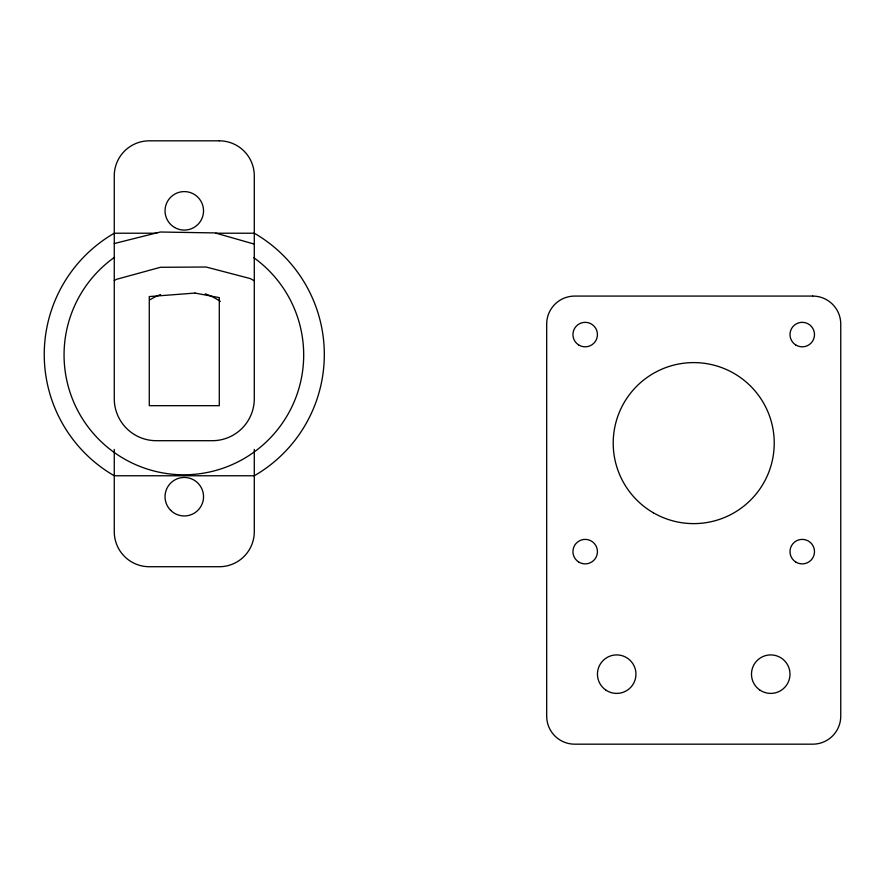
<?xml version="1.0" encoding="UTF-8"?>
<svg xmlns="http://www.w3.org/2000/svg" width="885" height="885" viewBox="0 0 885 885"><rect width="100%" height="100%" fill="white"/><g stroke="black" fill="none" stroke-linecap="round" stroke-linejoin="round"><path stroke-width="1.33" d="M114.265 280.589L116.344 279.372L160.406 267.292L206.105 267.016L250.311 278.587L254.294 280.855M114.265 243.541L160.273 232.014L215.099 232.921L254.294 244.105M156.822 233.22L114.265 233.22A140.029 140.029 0 0 0 114.265 475.765L254.294 475.765A140.029 140.029 0 0 0 254.294 233.22L215.863 233.22M254.294 449.425L254.294 531.708A35.013 35.013 0 0 1 219.292 566.721L149.277 566.721A35.013 35.013 0 0 1 114.265 531.708L114.265 449.425M253.763 257.657A119.807 119.807 0 0 1 272.912 435.132A119.807 119.807 0 0 1 94.407 434.668A119.807 119.807 0 0 1 114.497 257.292M150.041 299.727A64.782 64.782 0 0 1 160.561 294.528M205.254 293.82A64.782 64.782 0 0 1 220.354 301.431M195.021 293.068L149.277 296.563L149.277 405.684L219.292 405.684L219.292 297.625L195.021 293.068M219.292 140.826L149.277 140.826A35.013 35.013 0 0 0 114.265 175.827L114.265 398.681A42.004 42.004 0 0 0 156.28 440.697L212.289 440.697A42.004 42.004 0 0 0 254.294 398.681L254.294 175.827A35.013 35.013 0 0 0 219.292 140.826M812.74 296.077L574.686 296.077A28.01 28.01 0 0 0 546.687 324.076L546.687 716.175A28.01 28.01 0 0 0 574.686 744.174L812.74 744.174A28.01 28.01 0 0 0 840.75 716.175L840.75 324.076A28.01 28.01 0 0 0 812.74 296.077M605.594 689.891A19.26 19.26 0 0 0 635.872 675.919A19.26 19.26 0 0 0 608.626 656.681A19.26 19.26 0 0 0 605.594 689.891M578.646 561.997A12.257 12.257 0 0 0 597.43 552.118A12.257 12.257 0 0 0 579.487 540.79A12.257 12.257 0 0 0 578.646 561.997M578.646 344.94A12.257 12.257 0 0 0 597.43 335.072A12.257 12.257 0 0 0 579.487 323.733A12.257 12.257 0 0 0 578.646 344.94M795.703 561.997A12.257 12.257 0 0 0 814.488 552.118A12.257 12.257 0 0 0 796.544 540.79A12.257 12.257 0 0 0 795.703 561.997M759.629 689.891A19.26 19.26 0 0 0 789.907 675.919A19.26 19.26 0 0 0 762.66 656.681A19.26 19.26 0 0 0 759.629 689.891M795.703 344.94A12.257 12.257 0 0 0 814.488 335.072A12.257 12.257 0 0 0 796.544 323.733A12.257 12.257 0 0 0 795.703 344.94M653.451 512.835A80.524 80.524 0 0 0 774.231 443.108A80.524 80.524 0 0 0 653.451 373.381A80.524 80.524 0 0 0 653.451 512.835M174.577 227.467A19.26 19.26 0 0 0 203.539 210.918A19.26 19.26 0 0 0 174.732 194.125A19.26 19.26 0 0 0 174.577 227.467M170.728 510.38A19.26 19.26 0 0 0 202.908 501.607A19.26 19.26 0 0 0 179.213 478.132A19.26 19.26 0 0 0 170.728 510.38"/></g></svg>
